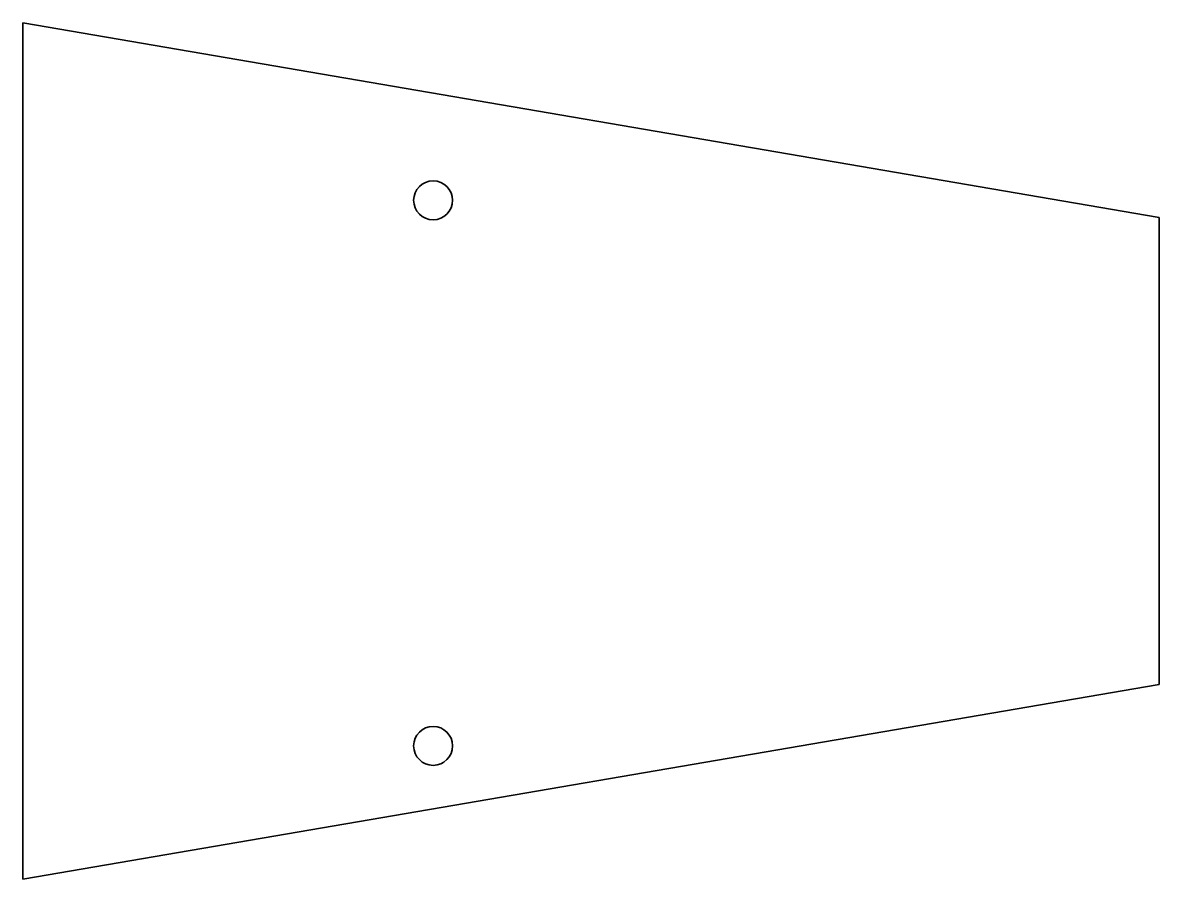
# Model space of a CAD drawing. Extents: x 73 to 803, y 16 to 566.
import ezdxf

# ---------------------------------------------------------------- set-up
doc = ezdxf.new("R2010")
doc.units = 0

msp = doc.modelspace()

# ---------------------------------------------------------------- linework, layer by layer
at = {"color": 7, "lineweight": 35}
for p, q in [((72.977661, 16.474121), (72.977661, 566.474121)), ((802.977661, 441.483124), (72.977661, 566.474121)), ((802.977661, 141.483124), (802.977661, 441.483124)), ((802.977661, 141.483124), (72.977661, 16.474121))]:
    msp.add_line(p, q, dxfattribs=at)
for centre in [(336.567627, 452.434845), (336.567627, 102.119049)]:
    msp.add_circle(centre, 12.5, dxfattribs=at)

doc.saveas('drawing.dxf')
